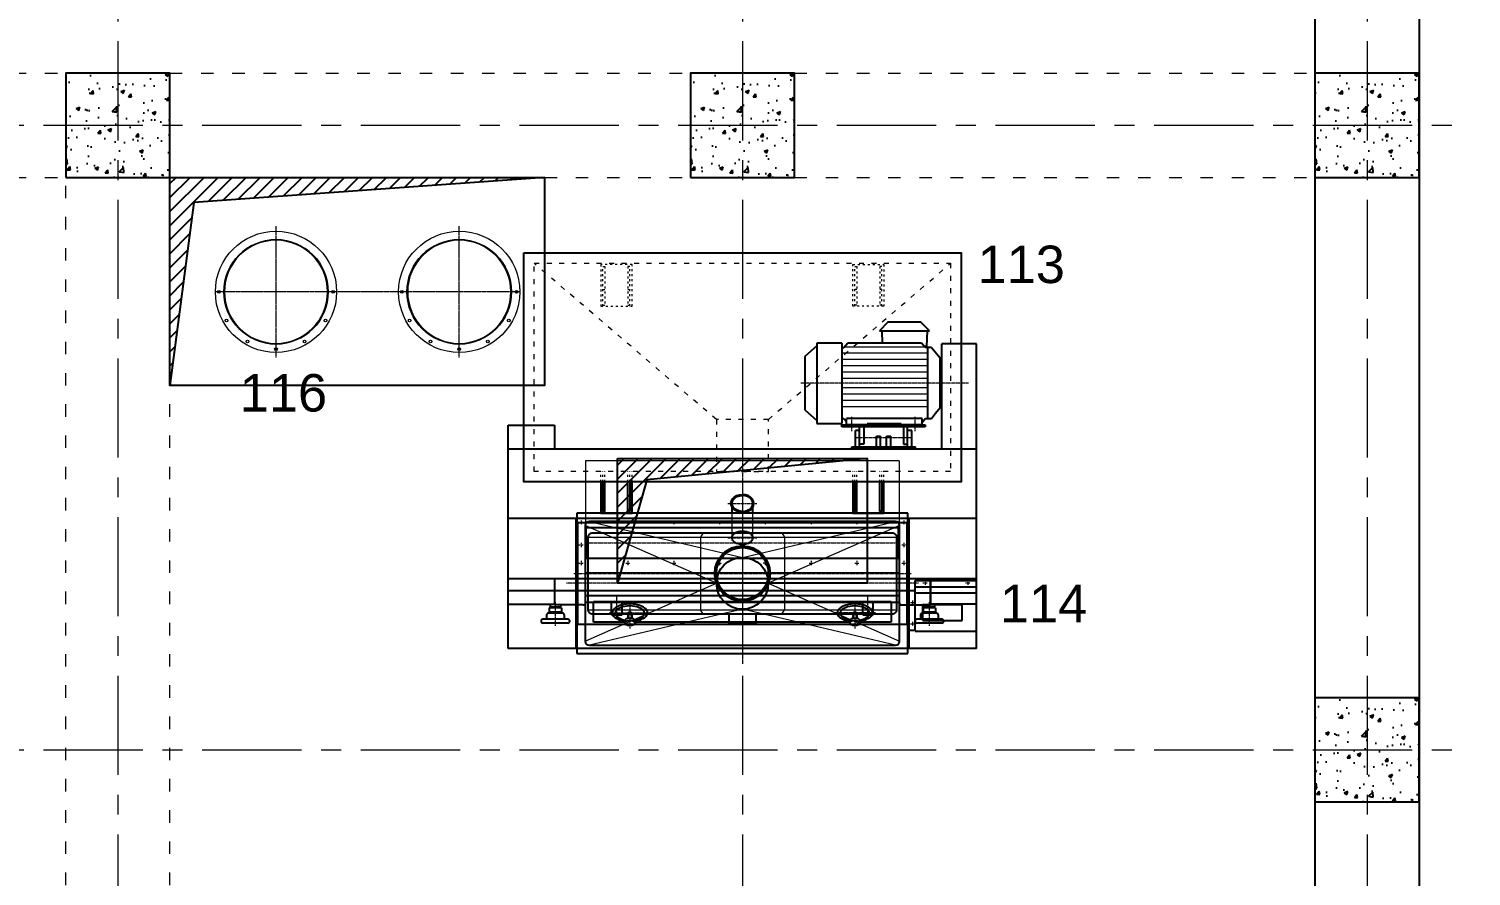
# Model space of a CAD drawing. Header units: millimetres. Extents: x 3220 to 226993, y 817 to 176024.
# Drawn here: x 49373 to 56300, y 164185 to 168255 of the extents above; entities that cross this region are included whole.
import ezdxf

# ---------------------------------------------------------------- set-up
doc = ezdxf.new("R2010")
doc.units = ezdxf.units.MM
for name, pattern in [('ACAD_ISO03W100', [30, 12, -18]), ('AXES', [50.8, 31.75, -6.35, 6.35, -6.35]), ('center_short', [6.875, 4.75, -0.875, 0.375, -0.875]), ('CHAIN', [0.3543, 0.2362, -0.0295, 0.0591, -0.0295]), ('hidden_short', [3.125, 2.25, -0.875])]:
    doc.linetypes.add(name, pattern=pattern)
doc.layers.add('AutoCAD_Structural_Detailing_Dimensions', color=7, linetype='Continuous')
doc.layers.add('Repère', color=76, linetype='Continuous')
for name, color, linetype, lineweight in [('Axe', 1, 'AXES', 9), ('Cache', 3, 'ACAD_ISO03W100', 13), ('MACHINE-AXIS', 1, 'center_short', 18), ('MACHINE-HID', 4, 'hidden_short', 18), ('MACHINE-VIS18', 4, 'Continuous', 18)]:
    doc.layers.add(name, color=color, linetype=linetype, lineweight=lineweight)
doc.layers.add('MACHINE-CLEARANCE', color=1, linetype='Continuous', lineweight=18, plot=False)
doc.layers.add('Mittelpunktmarkierung(DIN)', color=7, linetype='Continuous', lineweight=25, true_color=0x3f3f3f)
doc.layers.add('Sichtbare Kanten(DIN)', color=7, linetype='Continuous', lineweight=50, true_color=0x3f3f3f)
doc.styles.get("Standard").update_dxf_attribs({"font": 'arial.ttf'})

# ---------------------------------------------------------------- blocks, each defined once
blk = doc.blocks.new("SYST7ME D'AXE")
at = {"layer": 'Axe', "ltscale": 15}
for p, q in [((9000, 18500), (9000, -6500)), ((12000, 18500), (12000, -6500)), ((15000, 18500), (15000, -6500)), ((-500, 12000), (15500, 12000)), ((-500, 9000), (15500, 9000))]:
    blk.add_line(p, q, dxfattribs=at)
blk = doc.blocks.new('Level 0m')
h = blk.add_hatch()
h.set_pattern_fill('AR-CONC', color=256)
h.set_pattern_definition([(50, (-169579.41, -95209.63), (182.18467, -15.93909), [19.05, -209.55]), (355, (-169579.4, -95209.63), (-35.24342, 191.05685), [15.24, -167.64058]), (100.45144, (-169564.23, -95210.96), (146.94125, 175.11775), [16.19001, -178.09024]), (46.1842, (-169579.4, -95158.83), (271.07904, -42.04233), [28.575, -314.325]), (96.63556, (-169556.82, -95162.33), (237.40413, 247.42612), [24.28502, -267.1356]), (351.18415, (-169579.4, -95158.83), (237.40413, 247.42612), [22.85997, -251.45973]), (21, (-169554.01, -95171.53), (151.61439, -102.2652), [19.05, -209.55]), (326, (-169554, -95171.53), (61.80203, 184.18797), [15.24, -167.64]), (71.45144, (-169541.37, -95180.05), (213.41642, 81.92277), [16.19001, -178.08994]), (37.5, (-169579.41, -95209.63), (3.088603, 84.555039), [0, -165.608, 0, -170.18, 0, -168.275]), (7.5, (-169579.41, -95209.63), (66.819663, 100.180575), [0, -97.028, 0, -161.798, 0, -64.135]), (327.5, (-169636.05, -95209.63), (135.590595, -5.728744), [0, -63.5, 0, -198.12, 0, -262.89]), (317.5, (-169661.45, -95209.63), (148.12918, 25.42649), [0, -82.55, 0, -131.572, 0, -186.69])])
h.paths.add_polyline_path([(9000, -5750), (8750, -5750), (8750, -6000), (9000, -6000)])
h.paths.add_polyline_path([(9250, -5750), (9000, -5750), (9000, -6000), (9250, -6000)])
h.paths.add_polyline_path([(9250, -6000), (9000, -6000), (9000, -6250), (9250, -6250)])
h.paths.add_polyline_path([(9000, -6000), (8750, -6000), (8750, -6250), (9000, -6250)])
h = blk.add_hatch()
h.set_pattern_fill('AR-CONC', color=256)
h.set_pattern_definition([(50, (-166579.41, -95209.63), (182.18467, -15.93909), [19.05, -209.55]), (355, (-166579.4, -95209.63), (-35.24342, 191.05685), [15.24, -167.64058]), (100.45144, (-166564.23, -95210.96), (146.94125, 175.11775), [16.19001, -178.09024]), (46.1842, (-166579.4, -95158.83), (271.07904, -42.04233), [28.575, -314.325]), (96.63556, (-166556.82, -95162.33), (237.40413, 247.42612), [24.28502, -267.1356]), (351.18415, (-166579.4, -95158.83), (237.40413, 247.42612), [22.85997, -251.45973]), (21, (-166554.01, -95171.53), (151.61439, -102.2652), [19.05, -209.55]), (326, (-166554, -95171.53), (61.80203, 184.18797), [15.24, -167.64]), (71.45144, (-166541.37, -95180.05), (213.41642, 81.92277), [16.19001, -178.08994]), (37.5, (-166579.41, -95209.63), (3.088603, 84.555039), [0, -165.608, 0, -170.18, 0, -168.275]), (7.5, (-166579.41, -95209.63), (66.819663, 100.180575), [0, -97.028, 0, -161.798, 0, -64.135]), (327.5, (-166636.05, -95209.63), (135.590595, -5.728744), [0, -63.5, 0, -198.12, 0, -262.89]), (317.5, (-166661.45, -95209.63), (148.12918, 25.42649), [0, -82.55, 0, -131.572, 0, -186.69])])
h.paths.add_polyline_path([(12000, -5750), (11750, -5750), (11750, -6000), (12000, -6000)])
h.paths.add_polyline_path([(12250, -5750), (12000, -5750), (12000, -6000), (12250, -6000)])
h.paths.add_polyline_path([(12250, -6000), (12000, -6000), (12000, -6250), (12250, -6250)])
h.paths.add_polyline_path([(12000, -6000), (11750, -6000), (11750, -6250), (12000, -6250)])
h = blk.add_hatch()
h.set_pattern_fill('AR-CONC', color=256)
h.set_pattern_definition([(50, (-163579.41, -95209.63), (182.18467, -15.93909), [19.05, -209.55]), (355, (-163579.4, -95209.63), (-35.24342, 191.05685), [15.24, -167.64058]), (100.45144, (-163564.23, -95210.96), (146.94125, 175.11775), [16.19001, -178.09024]), (46.1842, (-163579.4, -95158.83), (271.07904, -42.04233), [28.575, -314.325]), (96.63556, (-163556.82, -95162.33), (237.40413, 247.42612), [24.28502, -267.1356]), (351.18415, (-163579.4, -95158.83), (237.40413, 247.42612), [22.85997, -251.45973]), (21, (-163554.01, -95171.53), (151.61439, -102.2652), [19.05, -209.55]), (326, (-163554, -95171.53), (61.80203, 184.18797), [15.24, -167.64]), (71.45144, (-163541.37, -95180.05), (213.41642, 81.92277), [16.19001, -178.08994]), (37.5, (-163579.41, -95209.63), (3.088603, 84.555039), [0, -165.608, 0, -170.18, 0, -168.275]), (7.5, (-163579.41, -95209.63), (66.819663, 100.180575), [0, -97.028, 0, -161.798, 0, -64.135]), (327.5, (-163636.05, -95209.63), (135.590595, -5.728744), [0, -63.5, 0, -198.12, 0, -262.89]), (317.5, (-163661.45, -95209.63), (148.12918, 25.42649), [0, -82.55, 0, -131.572, 0, -186.69])])
h.paths.add_polyline_path([(15000, -5750), (14750, -5750), (14750, -6000), (15000, -6000)])
h.paths.add_polyline_path([(15250, -5750), (15000, -5750), (15000, -6000), (15250, -6000)])
h.paths.add_polyline_path([(15250, -6000), (15000, -6000), (15000, -6250), (15250, -6250)])
h.paths.add_polyline_path([(15000, -6000), (14750, -6000), (14750, -6250), (15000, -6250)])
h = blk.add_hatch()
h.set_pattern_fill('ANSI31', color=256, scale=15)
h.paths.add_polyline_path([(11050, -6250), (9250, -6250), (9250, -7250), (9364.9, -6370.4)])
h = blk.add_hatch()
h.set_pattern_fill('ANSI31', color=256, scale=15)
h.paths.add_polyline_path([(12600, -7600), (12000, -7600), (12000, -7658)])
h.paths.add_polyline_path([(12000, -7600), (11400, -7600), (11400, -8200), (11541.7, -7702.3), (12000, -7658)])
h = blk.add_hatch()
h.set_pattern_fill('AR-CONC', color=256)
h.set_pattern_definition([(50, (-163579.41, -98209.63), (182.18467, -15.93909), [19.05, -209.55]), (355, (-163579.4, -98209.63), (-35.24342, 191.05685), [15.24, -167.64058]), (100.45144, (-163564.23, -98210.96), (146.94125, 175.11775), [16.19001, -178.09024]), (46.1842, (-163579.4, -98158.83), (271.07904, -42.04233), [28.575, -314.325]), (96.63556, (-163556.82, -98162.33), (237.40413, 247.42612), [24.28502, -267.1356]), (351.18415, (-163579.4, -98158.83), (237.40413, 247.42612), [22.85997, -251.45973]), (21, (-163554.01, -98171.53), (151.61439, -102.2652), [19.05, -209.55]), (326, (-163554, -98171.53), (61.80203, 184.18797), [15.24, -167.64]), (71.45144, (-163541.37, -98180.05), (213.41642, 81.92277), [16.19001, -178.08994]), (37.5, (-163579.41, -98209.63), (3.088603, 84.555039), [0, -165.608, 0, -170.18, 0, -168.275]), (7.5, (-163579.41, -98209.63), (66.819663, 100.180575), [0, -97.028, 0, -161.798, 0, -64.135]), (327.5, (-163636.05, -98209.63), (135.590595, -5.728744), [0, -63.5, 0, -198.12, 0, -262.89]), (317.5, (-163661.45, -98209.63), (148.12918, 25.42649), [0, -82.55, 0, -131.572, 0, -186.69])])
h.paths.add_polyline_path([(15000, -8750), (14750, -8750), (14750, -9000), (15000, -9000)])
h.paths.add_polyline_path([(15250, -8750), (15000, -8750), (15000, -9000), (15250, -9000)])
h.paths.add_polyline_path([(15250, -9000), (15000, -9000), (15000, -9250), (15250, -9250)])
h.paths.add_polyline_path([(15000, -9000), (14750, -9000), (14750, -9250), (15000, -9250)])
for points in [[(2350, 250), (15250, 250), (15250, -9750)], [(2350, -250), (14750, -250), (14750, -9750)], [(11050, -6250), (9364.9, -6370.4), (9250, -7250)], [(12600, -7600), (11541.7, -7702.3), (11400, -8200)]]:
    blk.add_lwpolyline(points)
for points in [[(8750, -6250), (9250, -6250), (9250, -5750), (8750, -5750)], [(11750, -6250), (12250, -6250), (12250, -5750), (11750, -5750)], [(14750, -6250), (15250, -6250), (15250, -5750), (14750, -5750)], [(9250, -6250), (11050, -6250), (11050, -7250), (9250, -7250)], [(11400, -7600), (12600, -7600), (12600, -8200), (11400, -8200)], [(14750, -9250), (15250, -9250), (15250, -8750), (14750, -8750)]]:
    blk.add_lwpolyline(points, close=True)
at = {"layer": 'Cache', "ltscale": 5}
for p, q in [((6250, -5750), (8750, -5750)), ((9250, -5750), (11750, -5750)), ((12250, -5750), (14750, -5750)), ((6250, -6250), (8750, -6250)), ((8750, -11750), (8750, -6250)), ((9250, -6250), (11750, -6250)), ((9250, -11750), (9250, -6250)), ((12250, -6250), (14750, -6250))]:
    blk.add_line(p, q, dxfattribs=at)
blk.add_blockref("SYST7ME D'AXE", (0, -18000))
blk = doc.blocks.new('DFZL010T')
for p, q in [((699, 954.5), (658, 911.5)), ((857, 954.5), (699, 954.5)), ((898, 911.5), (857, 954.5)), ((357, 840), (300.5, 788.5)), ((477.5, 853.5), (357, 853.5)), ((357, 853.5), (357, 467.5)), ((477.5, 853.5), (477.5, 467.5)), ((889, 831.4), (889, 489.6)), ((958, 345.5), (958, 849.5)), ((1125, 849.5), (958, 849.5)), ((1125, -400.5), (1125, 849.5)), ((300.5, 788.5), (300.5, 532.5)), ((300.5, 532.5), (357, 481)), ((487.2, 490), (477.5, 490)), ((500, 474.6), (487.2, 490)), ((500, 460.5), (500, 490.5)), ((863, 490.5), (500, 490.5)), ((863, 460.5), (863, 490.5)), ((878.5, 489.6), (863, 471)), ((907.5, 489.6), (878.5, 489.6)), ((928, 515), (907.5, 489.6)), ((949.5, 541.6), (928, 515)), ((-1125, -400.5), (-1125, 459.5)), ((-1125, 459.5), (-903, 459.5)), ((-903, 459.5), (-903, 345.5)), ((357, 467.5), (477.5, 467.5)), ((478, 450.5), (478, 460.5)), ((478, 460.5), (878, 460.5)), ((878, 450.5), (478, 450.5)), ((600, 460.5), (500, 460.5)), ((562.5, 433.5), (542.5, 433.5)), ((542.5, 355.5), (542.5, 433.5)), ((562.5, 355.5), (562.5, 450.5)), ((582.5, 450.5), (582.5, 367.5)), ((600, 465.5), (600, 460.5)), ((693, 465.5), (600, 465.5)), ((763, 465.5), (693, 465.5)), ((763, 465.5), (763, 460.5)), ((863, 460.5), (763, 460.5)), ((773.5, 450.5), (773.5, 367.5)), ((793.5, 355.5), (793.5, 450.5)), ((813.5, 433.5), (793.5, 433.5)), ((813.5, 355.5), (813.5, 433.5)), ((878, 460.5), (878, 450.5)), ((525, 345.5), (525, 355.5)), ((525, 355.5), (831, 355.5)), ((582.5, 367.5), (562.5, 367.5)), ((628, 355.5), (628, 345.5)), ((643.5, 355.5), (643.5, 405.5)), ((643.5, 405.5), (663.5, 405.5)), ((663.5, 355.5), (663.5, 405.5)), ((692.5, 355.5), (692.5, 405.5)), ((692.5, 405.5), (712.5, 405.5)), ((712.5, 355.5), (712.5, 405.5)), ((728, 355.5), (728, 345.5)), ((773.5, 367.5), (793.5, 367.5)), ((831, 345.5), (831, 355.5)), ((-1125, 345.5), (1125, 345.5)), ((1125, -279.3), (-1125, -279.3)), ((-903, -279.3), (-903, -404.5)), ((-753, -393.5), (-753, -279.3)), ((753, -279.3), (753, -393.5)), ((903, -279.3), (903, -404.5)), ((903, -400.5), (903, -282.8)), ((903, -388.5), (903, -328.5)), ((-1125, -400.5), (-903, -400.5)), ((-923.2, -400.5), (-923.2, -415.6)), ((-873, -415.6), (-923.2, -415.6)), ((-920.2, -415.6), (-920.2, -417.6)), ((-764, -404.5), (-903, -404.5)), ((-876, -415.6), (-876, -417.6)), ((-873, -404.5), (-873, -415.6)), ((-753, -359), (753, -359)), ((-753, -391.5), (753, -391.5)), ((-628, -452.2), (-628, -391.5)), ((-578, -452.2), (-578, -391.5)), ((578, -452.2), (578, -391.5)), ((628, -452.2), (628, -391.5)), ((764, -404.5), (903, -404.5)), ((872.8, -404.5), (872.8, -415.6)), ((923, -415.6), (872.8, -415.6)), ((875.8, -415.6), (875.8, -417.6)), ((1125, -400.5), (903, -400.5)), ((920, -415.6), (920, -417.6)), ((923, -400.5), (923, -415.6)), ((-838, -473.6), (-958, -473.6)), ((-940.5, -451.6), (-940.5, -473.6)), ((-862.5, -444.6), (-933.5, -444.6)), ((-868.4, -417.6), (-927.9, -417.6)), ((-927.9, -417.6), (-927.9, -439.6)), ((-868.4, -439.6), (-927.9, -439.6)), ((-914, -439.6), (-914, -444.6)), ((-882, -439.6), (-882, -444.6)), ((-868.4, -417.6), (-868.4, -439.6)), ((-855.5, -451.6), (-855.5, -473.6)), ((-628, -452.2), (-578, -452.2)), ((578, -452.2), (628, -452.2)), ((958, -473.6), (838, -473.6)), ((855.5, -451.6), (855.5, -473.6)), ((933.5, -444.6), (862.5, -444.6)), ((927.6, -417.6), (868.1, -417.6)), ((868.1, -417.6), (868.1, -439.6)), ((927.6, -439.6), (868.1, -439.6)), ((882, -439.6), (882, -444.6)), ((914, -439.6), (914, -444.6)), ((927.6, -417.6), (927.6, -439.6)), ((940.5, -451.6), (940.5, -473.6)), ((-838, -491.6), (-958, -491.6)), ((958, -491.6), (838, -491.6))]:
    blk.add_line(p, q)
at = {"color": 7}
for p, q in [((658, 911.5), (898, 911.5)), ((669, 911.5), (671.3, 853.5)), ((887, 911.5), (884, 836.5)), ((506, 853.5), (487.1, 831)), ((860.1, 853.5), (506, 853.5)), ((878.5, 831.4), (860.1, 853.5)), ((884, 836.5), (874.3, 836.5)), ((907.4, 831.4), (878.5, 831.4)), ((907.4, 831.4), (949.5, 782.1)), ((487.1, 831), (477.5, 831)), ((949.5, 541.6), (949.5, 782.1)), ((949.5, 698), (958, 698)), ((958, 623), (949.5, 623))]:
    blk.add_line(p, q, dxfattribs=at)
for centre, radius, start, end in [((-764, -393.5), 11, 270, 0), ((764, -393.5), 11, 180, 270), ((-958, -482.6), 9, 89.99723, 270), ((-933.5, -451.6), 7, 89.99998, 180.00138), ((-862.5, -451.6), 7, 359.99862, 90.00002), ((-838, -482.6), 9, 270, 91.45333), ((838, -482.6), 9, 89.99723, 270), ((862.5, -451.6), 7, 89.99998, 180.00138), ((933.5, -451.6), 7, 359.99862, 90.00002), ((958, -482.6), 9, 270, 91.45333)]:
    blk.add_arc(centre, radius, start, end)
at = {"layer": 'MACHINE-AXIS'}
for p, q in [((1085.9, 660.5), (281.1, 660.5)), ((525.5, 430.7), (525.5, 499.8)), ((830.5, 430.7), (830.5, 499.8)), ((0, 359.5), (0, -405.5)), ((538, 400.5), (816.8, 400.5)), ((-898, -505.6), (-898, -390.5)), ((-603, -466.2), (-603, -359)), ((603, -466.2), (603, -359)), ((898, -505.6), (898, -390.5))]:
    blk.add_line(p, q, dxfattribs=at)
at = {"layer": 'MACHINE-CLEARANCE', "color": 5}
for p, q in [((-753, 287.5), (-753, -249)), ((753, 287.5), (-753, 287.5)), ((753, 287.5), (753, -249)), ((-753, -249), (753, -249))]:
    blk.add_line(p, q, dxfattribs=at)
at = {"layer": 'MACHINE-VIS18', "color": 7}
for p, q in [((876.3, 834), (489.6, 834)), ((889, 804.9), (477.5, 804.9)), ((889, 774.5), (477.5, 774.5)), ((889, 744.1), (477.5, 744.1)), ((889, 713.7), (477.5, 713.7)), ((889, 683.3), (477.5, 683.3)), ((889, 637.7), (477.5, 637.7)), ((889, 607.3), (477.5, 607.3)), ((889, 576.9), (477.5, 576.9)), ((889, 546.5), (477.5, 546.5))]:
    blk.add_line(p, q, dxfattribs=at)
blk = doc.blocks.new('DFZL011T')
for p, q in [((-1125, 345.5), (1125, 345.5)), ((-1125, -279.3), (-1125, 345.5)), ((-800, 345.5), (-800, -279.3)), ((-750, 154.5), (-750, 300.5)), ((-750, 300.5), (750, 300.5)), ((750, 154.5), (750, 300.5)), ((800, 345.5), (800, -279.3)), ((1125, -279.3), (1125, 345.5)), ((-750, 154.5), (748, 154.5)), ((830, -197.4), (830, 46.2)), ((830, 46.2), (1125, 46.2)), ((830, 16.2), (1125, 16.2)), ((-1125, -2.1), (830, -2.1)), ((-715, -153.8), (-715, -53.8)), ((-715, -53.8), (715, -53.8)), ((715, -53.8), (715, -153.8)), ((830, -12.7), (1125, -12.7)), ((866, -68), (1056, -68)), ((866, -145.5), (866, -68)), ((1056, -145.5), (1056, -68)), ((-549.5, -110.7), (-549.5, -135.1)), ((-531, -110.7), (-531, -135.1)), ((531, -110.7), (531, -135.1)), ((549.5, -110.7), (549.5, -135.1)), ((-565, -153.8), (-715, -153.8)), ((-565, -146.7), (-565, -157.6)), ((-515.5, -146.7), (-515.5, -157.6)), ((515.5, -153.8), (-515.5, -153.8)), ((515.5, -146.7), (515.5, -157.6)), ((565, -146.7), (565, -157.6)), ((715, -153.8), (565, -153.8)), ((800, -192.4), (830, -192.4)), ((830, -197.4), (1125, -197.4)), ((866, -145.5), (1056, -145.5)), ((1125, -279.3), (-1125, -279.3))]:
    blk.add_line(p, q)
for centre, major_axis, ratio, start_param, end_param in [((-540.3, -108), (85, 0), 0.498981, -1.275785, 4.417378), ((540.2, -108), (-85, 0), 0.498981, 1.865807, 7.558971), ((-540.3, -110.7), (70, 0), 0.5, -1.222196, 4.363789), ((-540.3, -146.7), (-24.7, 0), 0.505791, 3.141593, 6.283185), ((-540.3, -110.7), (-9.21, 0), 0.515532, 3.141593, 6.283185), ((540.2, -110.7), (-70, 0), 0.5, 1.919397, 7.505381), ((540.2, -146.7), (-24.7, 0), 0.505791, 3.141593, 6.283185), ((540.2, -110.7), (-9.21, 0), 0.515532, 3.141593, 6.283185)]:
    blk.add_ellipse(centre, major_axis=major_axis, ratio=ratio, start_param=start_param, end_param=end_param)
for centre in [(-540.3, -157.6), (540.2, -157.6)]:
    blk.add_ellipse(centre, major_axis=(-24.7, 0), ratio=0.505791)
at = {"layer": 'MACHINE-AXIS'}
for p, q in [((-785, 325.5), (-765, 325.5)), ((-775, 335.5), (-775, 315.5)), ((-560, 325.5), (-540, 325.5)), ((-550, 335.5), (-550, 315.5)), ((-340, 325.5), (-320, 325.5)), ((-330, 335.5), (-330, 315.5)), ((-120, 325.5), (-100, 325.5)), ((-110, 335.5), (-110, 315.5)), ((0, 345.5), (0, -279.3)), ((120, 325.5), (100, 325.5)), ((110, 335.5), (110, 315.5)), ((320, 325.5), (340, 325.5)), ((330, 335.5), (330, 315.5)), ((540, 325.5), (560, 325.5)), ((550, 335.5), (550, 315.5)), ((765, 325.5), (785, 325.5)), ((775, 335.5), (775, 315.5)), ((-785, 217.2), (-765, 217.2)), ((-775, 227.2), (-775, 207.2)), ((-750, 227.5), (750, 227.5)), ((765, 217.2), (785, 217.2)), ((775, 227.2), (775, 207.2)), ((-775, 140.5), (-775, 120.5)), ((-550, 140.5), (-550, 120.5)), ((-330, 140.5), (-330, 120.5)), ((-110, 140.5), (-110, 120.5)), ((110, 140.5), (110, 120.5)), ((330, 140.5), (330, 120.5)), ((550, 140.5), (550, 120.5)), ((775, 140.5), (775, 120.5)), ((-785, 130.5), (-765, 130.5)), ((-560, 130.5), (-540, 130.5)), ((-340, 130.5), (-320, 130.5)), ((-120, 130.5), (-100, 130.5)), ((120, 130.5), (100, 130.5)), ((320, 130.5), (340, 130.5)), ((540, 130.5), (560, 130.5)), ((765, 130.5), (785, 130.5)), ((867, 36.2), (887, 36.2)), ((877, 46.2), (877, 26.2)), ((1072, 36.2), (1092, 36.2)), ((1082, 46.2), (1082, 26.2)), ((-540.3, -51.6), (-540.3, -184.1)), ((540.2, -51.6), (540.2, -184.1)), ((807, -59.1), (827, -59.1)), ((817, -49.1), (817, -69.1)), ((-639.3, -108), (-441.3, -108)), ((639.2, -108), (441.2, -108)), ((806.9, -161.3), (826.9, -161.3)), ((816.9, -151.3), (816.9, -171.3))]:
    blk.add_line(p, q, dxfattribs=at)
blk = doc.blocks.new('DFZL016T')
for p, q in [((-64, -106), (-64, -61)), ((64, -61), (64, -106)), ((64, -106), (-64, -106))]:
    blk.add_line(p, q)
blk.add_lwpolyline([(-790, 379), (790, 379), (790, -111), (-790, -111)], close=True)
blk.add_lwpolyline([(-720, 329), (720, 329, -0.414214), (740, 309), (740, -41, -0.414214), (720, -61), (-720, -61, -0.414214), (-740, -41), (-740, 309, -0.414214)], format="xyb", close=True)
for radius in [133, 125]:
    blk.add_circle((0, 134), radius)
at = {"layer": 'MACHINE-AXIS'}
for p, q in [((0, 399), (0, -131)), ((-810, 134), (810, 134))]:
    blk.add_line(p, q, dxfattribs=at)
at = {"layer": 'MACHINE-VIS18', "color": 7}
for p, q in [((-740, 309), (740, 309)), ((-188.9, 329), (-201.7, 309)), ((-201.7, 309), (-201.7, -41)), ((188.9, 329), (201.7, 309)), ((201.7, 309), (201.7, -41)), ((-740, -41), (740, -41)), ((-188.9, -61), (-201.7, -41)), ((188.9, -61), (201.7, -41))]:
    blk.add_line(p, q, dxfattribs=at)
blk = doc.blocks.new('DFZL017T')
for p, q in [((-50, 365.9), (-50, 337.5)), ((50, 337.5), (50, 365.9)), ((-795, 337.5), (-795, -337.5)), ((795, 337.5), (-795, 337.5)), ((-755, 277.5), (-755, -277.5)), ((735, 297.5), (-735, 297.5)), ((755, -277.5), (755, 277.5)), ((795, -337.5), (795, 337.5)), ((-795, -337.5), (795, -337.5)), ((-735, -297.5), (735, -297.5))]:
    blk.add_line(p, q)
blk.add_circle((0, 0), 124.5)
for centre, start, end in [((-735, 277.5), 90, 180), ((735, 277.5), 0, 90), ((-735, -277.5), 180, 270), ((735, -277.5), 270, 0)]:
    blk.add_arc(centre, 20, start, end)
at = {"extrusion": (0, 0, -1)}
for major_axis, ratio in [((55, 0), 0.779973), ((50, 0), 0.766044)]:
    blk.add_ellipse((0, 383.8), major_axis=major_axis, ratio=ratio, start_param=1.570796, end_param=4.712389, dxfattribs=at)
for major_axis, ratio in [((-55, 0), 0.779973), ((-50, 0), 0.766044)]:
    blk.add_ellipse((0, 383.8), major_axis=major_axis, ratio=ratio, start_param=1.570796, end_param=4.712389)
blk.add_ellipse((0, 218.5), major_axis=(-50, 0), ratio=0.641182)
at = {"layer": 'MACHINE-AXIS'}
for p, q in [((0, 476.7), (0, -387.5)), ((-70, 383.8), (70, 383.8)), ((-70, 218.5), (70, 218.5)), ((845, 0), (-845, 0))]:
    blk.add_line(p, q, dxfattribs=at)
at = {"layer": 'MACHINE-HID', "color": 3}
for p, q in [((-50, 337.5), (-50, 218.5)), ((50, 218.5), (50, 337.5))]:
    blk.add_line(p, q, dxfattribs=at)
at = {"layer": 'MACHINE-VIS18', "color": 7}
for p, q in [((-124.5, 0), (-755, 277.5)), ((-735, 297.5), (0, 124.5)), ((0, 124.5), (735, 297.5)), ((755, 277.5), (124.5, 0)), ((-755, -277.5), (-124.5, 0)), ((124.5, 0), (755, -277.5)), ((0, -124.5), (-735, -297.5)), ((735, -297.5), (0, -124.5))]:
    blk.add_line(p, q, dxfattribs=at)
blk = doc.blocks.new('113 T')
at = {"color": 34}
blk.add_lwpolyline([(-1050, 800), (1050, 800), (1050, -300), (-1050, -300)], close=True, dxfattribs=at)
for points in [[(-680, -300), (-680, -450), (-530, -450), (-530, -300)], [(-670, -300), (-670, -440), (-660, -440), (-660, -300)], [(-540, -300), (-540, -440), (-550, -440), (-550, -300)], [(530, -300), (530, -450), (680, -450), (680, -300)], [(540, -300), (540, -440), (550, -440), (550, -300)], [(670, -300), (670, -440), (660, -440), (660, -300)]]:
    blk.add_lwpolyline(points, dxfattribs=at)
at = {"layer": 'Cache', "color": 3, "ltscale": 2}
for p, q in [((-125, 0), (-1000, 750)), ((125, 0), (1000, 750))]:
    blk.add_line(p, q, dxfattribs=at)
at = {"layer": 'Cache', "color": 3, "ltscale": 0.8}
for p, q in [((-670, 623.8), (-660, 623.8)), ((-550, 623.8), (-540, 623.8)), ((550, 623.8), (540, 623.8)), ((670, 623.8), (660, 623.8)), ((-680, 544.8), (-530, 544.8)), ((-670, 548.8), (-660, 548.8)), ((-550, 548.8), (-540, 548.8)), ((680, 544.8), (530, 544.8)), ((550, 548.8), (540, 548.8)), ((670, 548.8), (660, 548.8)), ((-680, -300), (-680, -250)), ((-670, -300), (-670, -250)), ((-660, -300), (-660, -250)), ((-550, -300), (-550, -250)), ((-540, -300), (-540, -250)), ((-530, -300), (-530, -250)), ((530, -300), (530, -250)), ((540, -300), (540, -250)), ((550, -300), (550, -250)), ((660, -300), (660, -250)), ((670, -300), (670, -250)), ((680, -300), (680, -250))]:
    blk.add_line(p, q, dxfattribs=at)
at = {"layer": 'Cache', "color": 3, "ltscale": 2}
for points in [[(1000, -250), (-1000, -250), (-1000, 750), (1000, 750)], [(-125, -250), (125, -250), (125, 0), (-125, 0)]]:
    blk.add_lwpolyline(points, close=True, dxfattribs=at)
at = {"layer": 'Cache', "color": 3, "ltscale": 0.8}
for points in [[(-530, 544.8), (-530, 744.8), (-680, 744.8), (-680, 544.8)], [(-670, 544.8), (-670, 734.8), (-660, 734.8), (-660, 544.8)], [(-540, 544.8), (-540, 734.8), (-550, 734.8), (-550, 544.8)], [(530, 544.8), (530, 744.8), (680, 744.8), (680, 544.8)], [(540, 544.8), (540, 734.8), (550, 734.8), (550, 544.8)], [(670, 544.8), (670, 734.8), (660, 734.8), (660, 544.8)]]:
    blk.add_lwpolyline(points, dxfattribs=at)
blk = doc.blocks.new('116 gaine')
at = {"layer": 'Mittelpunktmarkierung(DIN)', "color": 1, "linetype": 'CHAIN', "lineweight": 0, "ltscale": 23.990969}
for p, q in [((-440, -316), (-440, 316)), ((440, -316), (440, 316)), ((731, 0), (-731, 0))]:
    blk.add_line(p, q, dxfattribs=at)
at = {"layer": 'Sichtbare Kanten(DIN)', "color": 5, "lineweight": 0}
for p, q in [((-441, -250.5), (-441, -247.5)), ((-440, -247.5), (-440, -250.5)), ((440, -250.5), (440, -247.5)), ((441, -247.5), (441, -250.5))]:
    blk.add_line(p, q, dxfattribs=at)
for centre, radius in [((-440, 0), 291), ((440, 0), 291), ((-440, 0), 251), ((440, 0), 251), ((-715, 0), 6.5), ((-165, 0), 6.5), ((165, 0), 6.5), ((715, 0), 6.5), ((-678.2, -137.5), 6.5), ((-201.8, -137.5), 6.5), ((201.8, -137.5), 6.5), ((678.2, -137.5), 6.5), ((-577.5, -238.2), 6.5), ((-440, -275), 6.5), ((-302.5, -238.2), 6.5), ((302.5, -238.2), 6.5), ((440, -275), 6.5), ((577.5, -238.2), 6.5)]:
    blk.add_circle(centre, radius, dxfattribs=at)
for centre, radius, start, end in [((-440, 0), 250.5, 270, 269.77127), ((-440, 0), 247.5, 270, 269.7685), ((440, 0), 250.5, 270.22873, 270), ((440, 0), 247.5, 270.2315, 270)]:
    blk.add_arc(centre, radius, start, end, dxfattribs=at)

msp = doc.modelspace()

# ---------------------------------------------------------------- block references
at = {"color": 2}
msp.add_blockref('Level 0m', (40800, 173791.8), dxfattribs=at)
for name, p in [('116 gaine', (51000, 166991.8)), ('DFZL010T', (52800, 165892.3)), ('DFZL011T', (52800, 165558.6)), ('DFZL016T', (52800, 165504.8))]:
    msp.add_blockref(name, p)
at = {"color": 34}
msp.add_blockref('113 T', (52800, 166378.8), dxfattribs=at)
at = {"layer": 'AutoCAD_Structural_Detailing_Dimensions', "color": 0}
msp.add_blockref('DFZL017T', (52800, 165591.8), dxfattribs=at)

# ---------------------------------------------------------------- texts
at = {"layer": 'Repère', "char_height": 180, "attachment_point": 1}
for s, insert in [('113', (53929.4, 167213.9)), ('116', (50386, 166596.8)), ('114', (54036.5, 165584.7))]:
    msp.add_mtext_dynamic_manual_height_columns(s, width=631.382, gutter_width=12.5, heights=[0], dxfattribs=dict(at, insert=insert))

doc.saveas('drawing.dxf')
